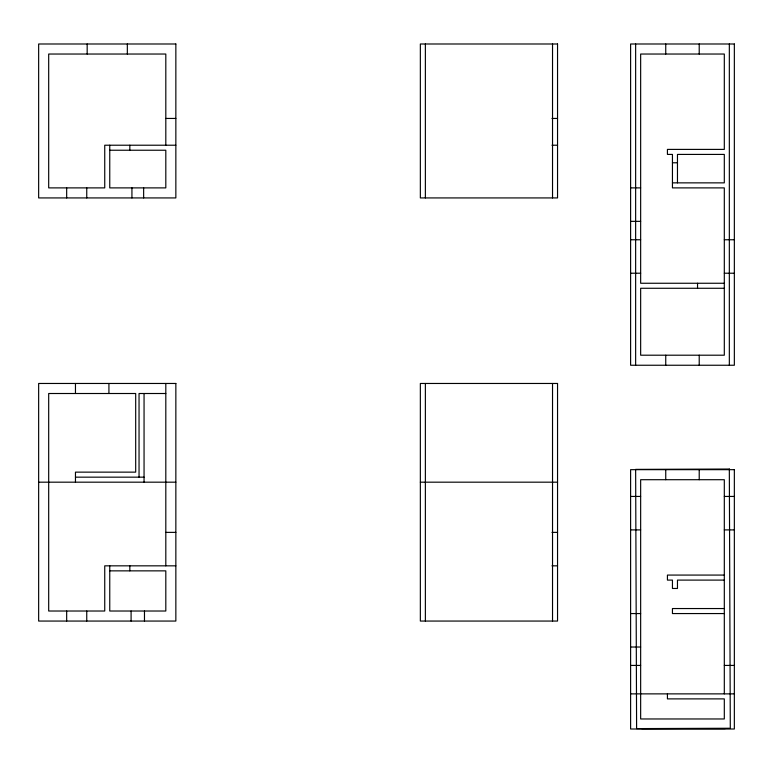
<?xml version="1.0" encoding="UTF-8"?>
<svg xmlns="http://www.w3.org/2000/svg" width="773" height="773" viewBox="0 0 773 773"><rect width="100%" height="100%" fill="white"/><g stroke="black" fill="none" stroke-linecap="round" stroke-linejoin="round"><path stroke-width="1.16" d="M165.809 118.443L175.848 118.443M551.97 118.443L557.546 118.443M175.848 145.218L104.742 145.218L104.742 187.887L48.689 187.887L48.689 54.033L165.809 54.033L165.809 145.218M551.97 145.218L557.546 145.218M109.756 150.233L165.809 150.233L165.809 187.887L109.756 187.887L109.756 145.218M672.442 162.784L677.467 162.784M672.442 182.863L724.311 182.863L724.311 154.416L677.467 154.416L677.467 182.863M630.613 187.887L640.653 187.887M630.613 221.349L640.653 221.349M630.613 239.756L640.653 239.756M724.311 239.756L734.35 239.756M630.613 273.217L640.653 273.217M724.311 273.217L734.35 273.217M724.311 283.256L640.653 283.256L640.653 54.033L724.311 54.033L724.311 149.402L667.428 149.402L667.428 154.416L672.442 154.416L672.442 187.887L724.311 187.887L724.311 355.203L640.653 355.203L640.653 288.271L724.311 288.271M165.809 393.505L139.043 393.505L139.043 477.163M75.464 477.163L144.058 477.163M38.65 482.178L175.848 482.178M420.348 482.178L557.546 482.178M630.613 496.44L640.653 496.44M724.311 496.44L734.35 496.44M630.613 529.901L640.653 529.901M724.311 529.901L734.35 529.901M165.809 532.375L175.848 532.375M551.97 532.375L557.546 532.375M175.848 565.836L104.742 565.836L104.742 611.018L48.689 611.018L48.689 393.505L135.69 393.505L135.69 472.139L75.464 472.139L75.464 482.178M551.97 565.836L557.546 565.836M109.756 570.861L165.809 570.861L165.809 611.018L109.756 611.018L109.756 565.836M724.311 575.073L667.428 575.073L667.428 580.098L672.442 580.098L672.442 588.466L677.467 588.466L677.467 580.098L724.311 580.098M724.311 608.544L672.442 608.544L672.442 613.559L724.311 613.559M630.613 613.559L640.653 613.559M630.613 647.02L640.653 647.02M630.613 665.427L640.653 665.427M724.311 665.427L734.35 665.427M630.613 693.874L734.35 693.874M641.629 728.601L725.287 728.601M729.335 43.993L729.335 365.243M724.311 693.874L724.311 479.704L640.653 479.704L640.653 718.967L724.311 718.967L724.311 698.889L667.428 698.889L667.428 693.874M699.217 43.993L699.217 54.033M699.217 355.203L699.217 365.243M699.217 469.665L699.217 479.704M697.536 283.256L697.536 288.271M665.746 43.993L665.746 54.033M665.746 355.203L665.746 365.243M665.746 469.665L665.746 479.704M635.638 43.993L635.638 365.243M552.531 43.993L552.531 197.927M552.531 383.466L552.531 621.057M425.372 43.993L425.372 197.927M425.372 383.466L425.372 621.057M165.809 383.466L165.809 565.836M144.474 611.018L144.474 621.057M144.058 393.505L144.058 482.178M143.643 187.887L143.643 197.927M131.932 187.887L131.932 197.927M131.091 611.018L131.091 621.057M129.835 145.218L129.835 150.233M129.835 565.836L129.835 570.861M127.332 43.993L127.332 54.033M108.925 383.466L108.925 393.505M87.175 43.993L87.175 54.033M86.75 187.887L86.75 197.927M86.75 611.018L86.75 621.057M75.464 383.466L75.464 393.505M66.671 187.887L66.671 197.927M66.671 611.018L66.671 621.057M729.326 469.037L635.638 469.385L636.604 728.601L730.301 728.253L729.326 469.037M175.848 43.993L38.65 43.993L38.65 197.927L175.848 197.927L175.848 43.993M557.546 43.993L420.348 43.993L420.348 197.927L557.546 197.927L557.546 43.993M734.35 43.993L630.613 43.993L630.613 365.243L734.35 365.243L734.35 43.993M175.848 383.466L38.65 383.466L38.65 621.057L175.848 621.057L175.848 383.466M557.546 383.466L420.348 383.466L420.348 621.057L557.546 621.057L557.546 383.466M734.35 469.665L630.613 469.665L630.613 729.007L734.35 729.007L734.35 469.665"/></g></svg>
